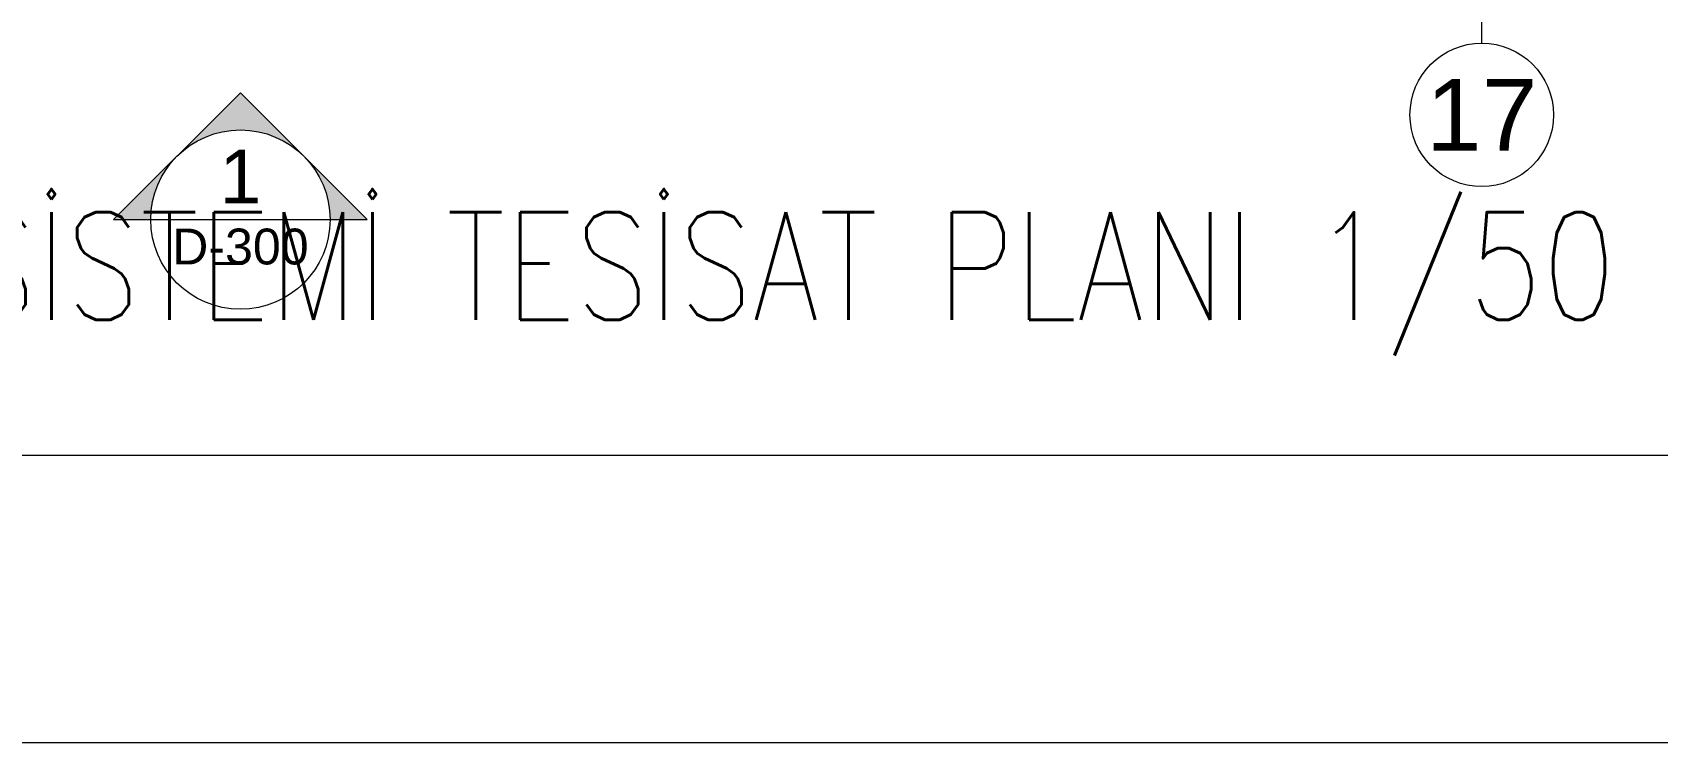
# Model space of a CAD drawing. Extents: x -1299 to 23780, y -3010 to 8106.
# Drawn here: x 8863.5 to 9316.5, y 0 to 198 of the extents above; entities that cross this region are included whole.
import ezdxf
from ezdxf.enums import TextEntityAlignment as Align

# ---------------------------------------------------------------- set-up
doc = ezdxf.new("R2010")
doc.units = 0
doc.header["$LTSCALE"] = 25
doc.header["$MEASUREMENT"] = 0
doc.linetypes.add('DASHDOT2', pattern=[0.5, 0.25, -0.125, 0, -0.125])
doc.layers.get('0').update_dxf_attribs({"color": 9, "lineweight": 9})
for name, color, linetype, lineweight in [('21', 9, 'Continuous', 9), ('24', 9, 'DASHDOT2', 9), ('40A', 9, 'Continuous', 9), ('E-YAZI', 7, 'Continuous', 30)]:
    doc.layers.add(name, color=color, linetype=linetype, lineweight=lineweight)
doc.styles.add('Arial', font='arial.ttf', dxfattribs={"height": 2.5})
doc.styles.add('E-YAZI', font='txttw.shx')

# ---------------------------------------------------------------- blocks, each defined once
blk = doc.blocks.new('0_exteriorelevation1')
h = blk.add_hatch(color=256)
h.dxf.hatch_style = 1
h.paths.add_polyline_path([(0, 7.071), (-3.536, 3.536, -0.414214), (3.536, 3.536)])
h = blk.add_hatch(color=256)
edge = h.paths.add_edge_path()
edge.add_arc((0, 0), 5, 135, 180)
edge.add_line((-5, 0), (-7.071, 0))
edge.add_line((-7.071, 0), (-3.536, 3.536))
edge = h.paths.add_edge_path()
edge.add_line((5, 0), (7.071, 0))
edge.add_line((7.071, 0), (3.536, 3.536))
edge.add_arc((0, 0), 5, 0, 45, ccw=False)
blk.add_lwpolyline([(7.071, 0), (0, 7.071), (-7.071, 0), (7.071, 0)])
blk.add_lwpolyline([(7.071, 0), (0, 7.071), (-7.071, 0), (7.071, 0)])
blk.add_circle((0, 0), 5)
at = {"style": 'Arial'}
blk.add_attdef('KESITADI', text='', height=3, dxfattribs=at).set_placement((0, 0), align=Align.BOTTOM_CENTER)
blk.add_attdef('PAFTAADI', text='', height=2, dxfattribs=at).set_placement((0, -0.5), align=Align.TOP_CENTER)
blk = doc.blocks.new('0_aks')
at = {"linetype": 'Continuous'}
blk.add_circle((0, 0), 2, dxfattribs=at)
at = {"style": 'Arial'}
blk.add_attdef('AKS', text='', height=2, dxfattribs=at).set_placement((0, 0), align=Align.MIDDLE_CENTER)

msp = doc.modelspace()

# ---------------------------------------------------------------- linework, layer by layer
at = {"layer": '24'}
msp.add_lwpolyline([(9267.5, 195), (9267.5, 4035)], dxfattribs=at)
at = {"layer": '40A'}
for points in [[(11890, 4205), (5945, 4205), (5945, 0), (11890, 0)], [(11350.06, 80), (6025, 80), (6025, 4125), (11350.06, 4125)]]:
    msp.add_lwpolyline(points, close=True, dxfattribs=at)

# ---------------------------------------------------------------- block references
at = {"layer": '21', "xscale": 5, "yscale": 5, "zscale": 5}
msp.add_blockref('0_exteriorelevation1', (8921.48, 145.8), dxfattribs=at).add_auto_attribs({'KESITADI': '1', 'PAFTAADI': 'D-300'})
at = {"layer": '24', "xscale": 10, "yscale": 10, "zscale": 10}
msp.add_blockref('0_aks', (9267.5, 175), dxfattribs=at).add_auto_attribs({'AKS': '17'})

# ---------------------------------------------------------------- texts
at = {"layer": 'E-YAZI', "color": 4, "style": 'E-YAZI', "width": 0.8}
msp.add_text('1. KAT SESLENDİRME SİSTEMİ TESİSAT PLANI 1/50', height=30, dxfattribs=at).set_placement((8491.32, 117.87))

doc.saveas('drawing.dxf')
